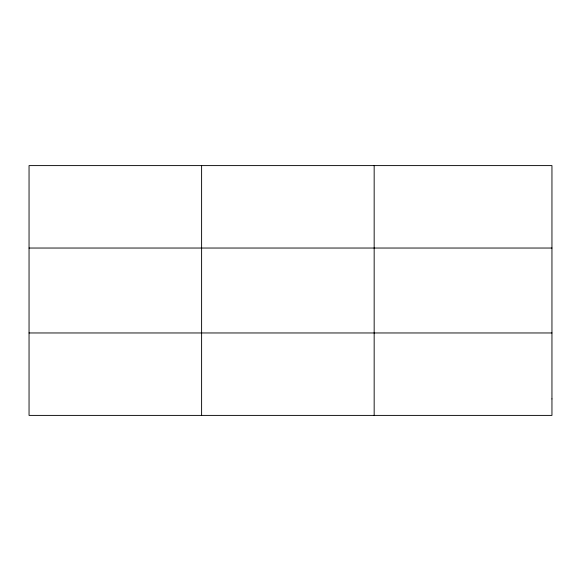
<?xml version="1.0" encoding="UTF-8"?>
<svg xmlns="http://www.w3.org/2000/svg" width="581" height="581" viewBox="0 0 581 581"><rect width="100%" height="100%" fill="white"/><g stroke="black" fill="none" stroke-linecap="round" stroke-linejoin="round"><path stroke-width="0.87" d="M201.607 165.6L201.607 415.4M374.164 165.6L374.164 415.4M29.05 248.036L551.95 248.036M29.05 332.964L551.95 332.964M551.95 398.915L551.95 415.4L29.05 415.4L29.05 165.6L551.95 165.6L551.95 398.915"/></g></svg>
